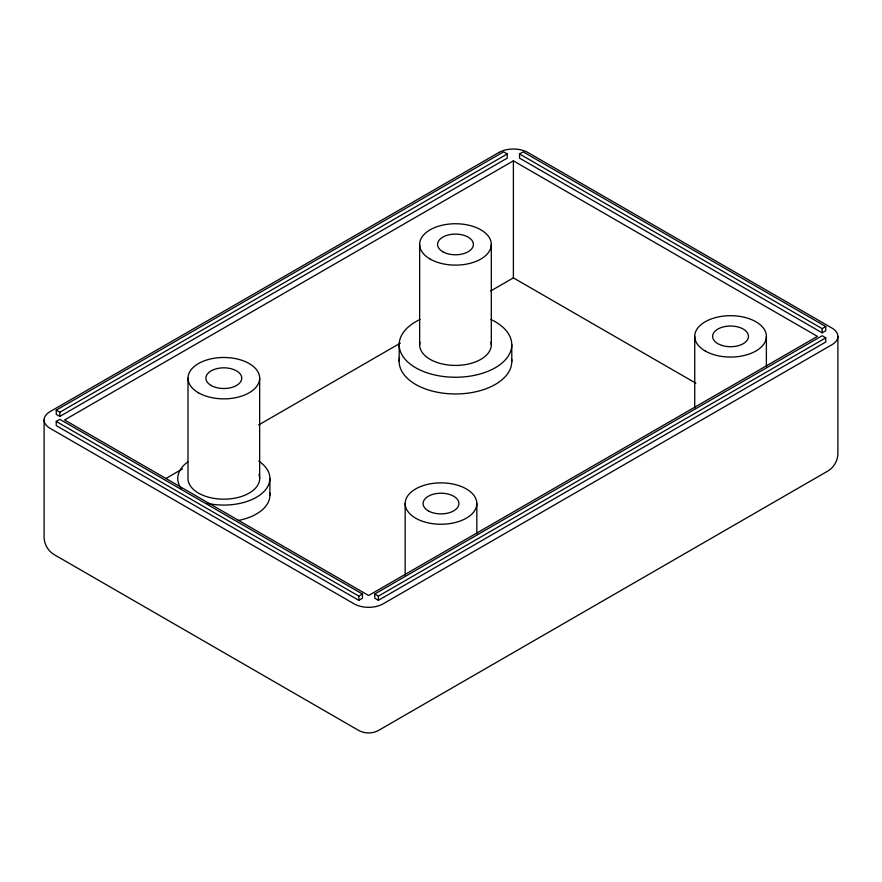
<?xml version="1.0" encoding="UTF-8"?>
<svg xmlns="http://www.w3.org/2000/svg" width="882" height="882" viewBox="0 0 882 882"><rect width="100%" height="100%" fill="white"/><g stroke="black" fill="none" stroke-linecap="round" stroke-linejoin="round"><path stroke-width="1.32" d="M56.25 410.141L503.622 151.858L507.238 153.953L507.238 158.132L59.866 416.414L56.25 414.331L56.25 410.141L59.866 412.236L507.238 153.953M56.25 421.431L59.866 419.336L362.458 594.038L362.458 598.216L358.842 600.311L56.25 425.609L56.25 421.431L358.842 596.133L362.458 594.038M519.542 153.953L523.158 151.858L825.75 326.56L825.75 330.739L822.134 332.823L519.542 158.132L519.542 153.953L822.134 328.644L825.75 326.56M513.39 160.844L64.573 419.964L368.61 595.504L817.427 336.384L513.39 160.844L513.39 277.874L695.81 383.196M165.772 478.573L182.431 468.948M258.624 424.959L400.296 343.164M490.767 290.928L513.39 277.874M374.762 594.038L822.134 335.755L825.75 337.839L825.75 342.018L378.378 600.311L374.762 598.216L374.762 594.038L378.378 596.133L825.75 337.839M837.9 336.384L837.9 453.403C837.889 460.647 833.821 467.636 827.525 471.22L378.984 730.175C372.689 733.879 364.531 733.879 358.235 730.175L54.475 554.8C48.179 551.217 44.111 544.238 44.1 536.995L44.1 419.964M822.134 328.644L822.134 332.823M766.392 336.384L766.392 366.614M694.729 336.384L694.729 407.826M511.781 344.741L511.781 361.455M491.307 244.435L491.307 344.741M476.831 503.556A35.831 20.683 0 0 1 423.084 521.471A35.831 20.683 0 0 1 423.084 485.64A35.831 20.683 0 0 1 476.831 503.556L476.831 533.786M419.645 244.435L419.645 344.741M405.169 503.556L405.169 575.009M399.171 344.741L399.171 361.455M378.378 596.133L378.378 600.311M358.842 596.133L358.842 600.311M269.903 478.485L269.903 495.199M259.661 378.169L259.661 478.485M187.998 378.169L187.998 478.485A35.831 20.683 0 0 0 227.347 499.069A35.831 20.683 0 0 0 258.977 474.439M59.866 412.236L59.866 416.414M269.727 492.884A46.073 26.592 0 0 1 238.305 520.446M511.626 359.04A56.305 32.513 0 0 1 454.417 393.956A56.305 32.513 0 0 1 399.524 357.816M490.921 319.482A56.305 32.513 0 0 1 496.654 366.912A56.305 32.513 0 0 1 414.297 366.912A56.305 32.513 0 0 1 420.041 319.482M490.998 342.04A35.831 20.683 0 0 1 455.476 365.424A35.831 20.683 0 0 1 419.953 342.04M258.746 461.121A46.073 26.592 0 0 1 261.348 493.909A46.073 26.592 0 0 1 206.829 503.203M181.273 488.661A46.073 26.592 0 0 1 187.822 461.892M498.914 152.487L50.098 411.607A20.473 11.819 0 0 0 50.098 428.321L354.134 603.861A20.473 11.819 0 0 0 383.086 603.861L831.902 344.741A20.473 11.819 0 0 0 831.902 328.027L527.866 152.487A20.473 11.819 0 0 0 498.914 152.487M211.162 385.489A17.916 10.341 0 0 0 241.139 380.848A17.916 10.341 0 0 0 219.199 368.18A17.916 10.341 0 0 0 211.162 385.489M428.332 510.865A17.916 10.341 0 0 0 458.309 506.235A17.916 10.341 0 0 0 436.358 493.567A17.916 10.341 0 0 0 428.332 510.865M721.597 345.336A17.916 10.341 0 0 0 748.476 336.384A17.916 10.341 0 0 0 721.597 327.42A17.916 10.341 0 0 0 721.597 345.336M442.808 251.745A17.916 10.341 0 0 0 472.785 247.114A17.916 10.341 0 0 0 450.845 234.447A17.916 10.341 0 0 0 442.808 251.745M198.494 392.799A35.831 20.683 0 0 0 258.437 383.527A35.831 20.683 0 0 0 214.558 358.191A35.831 20.683 0 0 0 198.494 392.799M430.14 259.065A35.831 20.683 0 0 0 490.083 249.793A35.831 20.683 0 0 0 446.204 224.447A35.831 20.683 0 0 0 430.14 259.065M705.225 351.003A35.831 20.683 0 0 0 765.168 341.731A35.831 20.683 0 0 0 721.289 316.395A35.831 20.683 0 0 0 705.225 351.003"/></g></svg>
